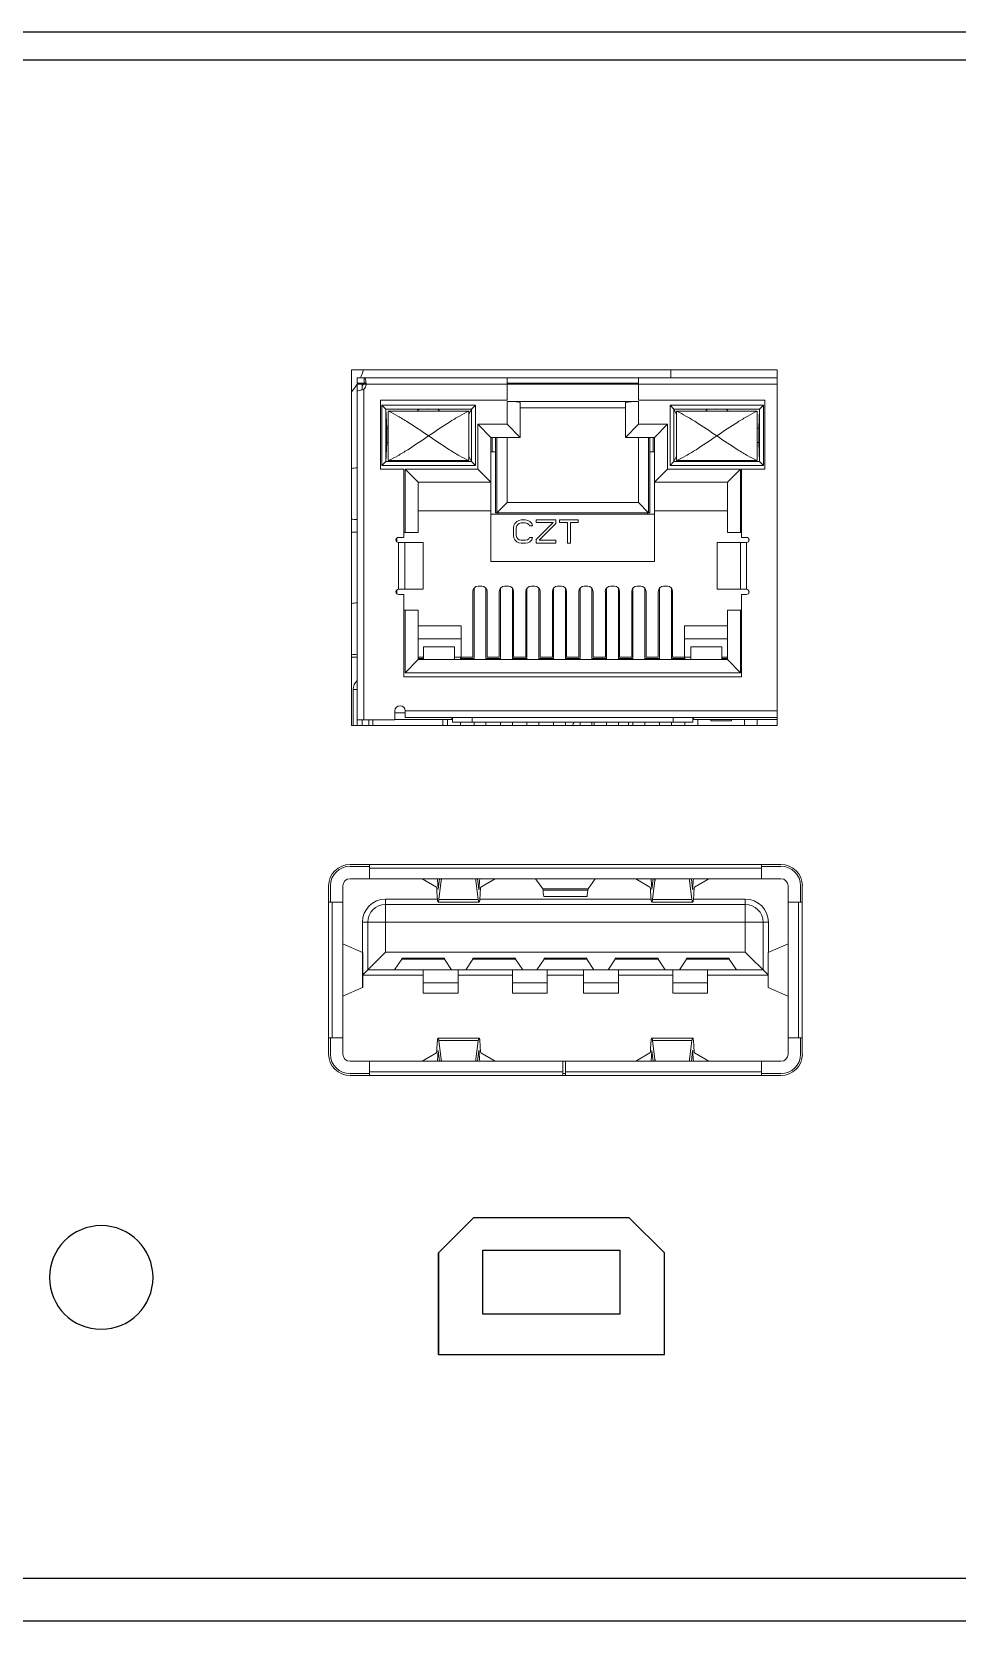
# Model space of a CAD drawing. Header units: millimetres. Extents: x -25459 to 1045457, y -66278 to 462905.
# Drawn here: x 652874.9 to 653123.5, y 34678.4 to 35105.2 of the extents above; entities that cross this region are included whole.
import ezdxf

# ---------------------------------------------------------------- set-up
doc = ezdxf.new("R2010")
doc.units = ezdxf.units.MM
doc.layers.add('layer 1', color=7, linetype='Continuous')

# ---------------------------------------------------------------- blocks, each defined once
blk = doc.blocks.new('SE2600 ОПЕРАТОР PRO')
at = {"lineweight": 0}
for p, q in [((8152.9, 1419.5), (7751.4, 1419.5)), ((7751.4, 1419.5), (7751.4, 1084)), ((7756.7, 1411.8), (8152.9, 1411.8)), ((7756.7, 1406.9), (7756.7, 1411.8)), ((7763.2, 1406.9), (7763.2, 1411.8)), ((7898.2, 1390.7), (7898.2, 1411.8)), ((8021.9, 1390.7), (8021.9, 1411.8)), ((8052.6, 1419.5), (8052.6, 1411.8)), ((8152.9, 1084), (8152.9, 1419.5)), ((7756.7, 1406.9), (7763.2, 1406.9)), ((7756.7, 1405.7), (7761.6, 1405.7)), ((7756.7, 1084), (7756.7, 1405.7)), ((7761.6, 1400.6), (7761.6, 1405.7)), ((7762.5, 1405.7), (8152.9, 1405.7)), ((7762.9, 1406.6), (7762.9, 1406.5)), ((7762.9, 1401), (7762.9, 1089.3)), ((7898.2, 1406.9), (8021.9, 1406.9)), ((7898.2, 1390.7), (7778.8, 1390.7)), ((7778.8, 1390.7), (7778.8, 1325.8)), ((7868.2, 1386.1), (7780, 1386.1)), ((7783.7, 1382.4), (7780, 1386.1)), ((7780, 1386.1), (7780, 1329.3)), ((7783.7, 1382.4), (7864.5, 1382.4)), ((7784.6, 1364.4), (7783.7, 1382.4)), ((7783.7, 1382.4), (7783.7, 1332.9)), ((7786.1, 1380.3), (7862.1, 1380.3)), ((7786.1, 1333.8), (7786.1, 1380.3)), ((7813.3, 1380.3), (7814.3, 1381.5)), ((7814.3, 1380.3), (7814.3, 1381.5)), ((7833.9, 1381.4), (7834.3, 1380.3)), ((7833.9, 1381.4), (7833.9, 1380.3)), ((7864.5, 1382.4), (7862.1, 1377.6)), ((7862.1, 1380.3), (7862.1, 1333.8)), ((7868.2, 1386.1), (7864.5, 1382.4)), ((7864.5, 1332.9), (7864.5, 1382.4)), ((7868.2, 1329.3), (7868.2, 1386.1)), ((8022, 1389.5), (7898.1, 1389.5)), ((7898.1, 1368), (7898.1, 1389.5)), ((7910.3, 1388.4), (7910.3, 1355.7)), ((7910.3, 1383.6), (8009.7, 1383.6)), ((8009.7, 1355.7), (8009.7, 1388.4)), ((8141.2, 1390.7), (8021.9, 1390.7)), ((8022, 1389.5), (8022, 1368)), ((8140, 1386.1), (8051.9, 1386.1)), ((8055.5, 1382.4), (8051.9, 1386.1)), ((8051.9, 1386.1), (8051.9, 1329.3)), ((8055.5, 1382.4), (8136.3, 1382.4)), ((8055.5, 1382.4), (8058, 1377.6)), ((8055.5, 1382.4), (8055.5, 1332.9)), ((8058, 1380.3), (8133.9, 1380.3)), ((8058, 1333.8), (8058, 1380.3)), ((8086.1, 1381.4), (8085.7, 1380.3)), ((8086.1, 1380.3), (8086.1, 1381.4)), ((8106.7, 1380.3), (8105.7, 1381.5)), ((8105.7, 1381.5), (8105.7, 1380.3)), ((8133.9, 1380.3), (8133.9, 1333.8)), ((8135.4, 1364.4), (8136.3, 1382.4)), ((8136.3, 1382.4), (8140, 1386.1)), ((8136.3, 1332.9), (8136.3, 1382.4)), ((8140, 1329.3), (8140, 1386.1)), ((8141.2, 1325.8), (8141.2, 1390.7)), ((7784.6, 1364.4), (7785.9, 1364.4)), ((7784.6, 1350.9), (7784.6, 1364.4)), ((7786.1, 1364.6), (7785.9, 1364.6)), ((7785.9, 1364.6), (7785.9, 1352.4)), ((7870.6, 1368), (7898.1, 1368)), ((7870.6, 1325.6), (7870.6, 1368)), ((7870.6, 1368), (7882.9, 1355.7)), ((7898.1, 1368), (7910.3, 1355.7)), ((8022, 1368), (8009.7, 1355.7)), ((8022, 1368), (8049.4, 1368)), ((8049.4, 1368), (8037.2, 1355.7)), ((8049.4, 1368), (8049.4, 1325.6)), ((8134.1, 1364.6), (8133.9, 1364.6)), ((8134.1, 1350.9), (8134.1, 1364.6)), ((8134.1, 1364.4), (8135.4, 1364.4)), ((8135.4, 1364.4), (8135.4, 1350.9)), ((7784.6, 1350.9), (7783.7, 1332.9)), ((7786.1, 1350.9), (7784.6, 1350.9)), ((7785.9, 1352.4), (7786.1, 1352.4)), ((7785.9, 1351.6), (7785.9, 1350.9)), ((7910.3, 1355.7), (7882.9, 1355.7)), ((7882.9, 1238.6), (7882.9, 1355.7)), ((7884.1, 1342), (7884.1, 1355.7)), ((7887.3, 1355.7), (7887.3, 1284.4)), ((7888.4, 1355.7), (7888.4, 1284.4)), ((7898.2, 1355.7), (7898.2, 1294.2)), ((8037.2, 1355.7), (8009.7, 1355.7)), ((8021.9, 1355.7), (8021.9, 1294.2)), ((8031.6, 1284.4), (8031.6, 1355.7)), ((8032.8, 1284.4), (8032.8, 1355.7)), ((8035.9, 1355.7), (8035.9, 1342)), ((8037.2, 1238.6), (8037.2, 1355.7)), ((8133.9, 1352.4), (8134.1, 1352.4)), ((8135.4, 1350.9), (8133.9, 1350.9)), ((8136.3, 1332.9), (8135.4, 1350.9)), ((7862.1, 1333.8), (7786.1, 1333.8)), ((7864.5, 1332.9), (7862.1, 1337.8)), ((7882.9, 1342), (7887.3, 1342)), ((8037.2, 1342), (8032.8, 1342)), ((8058, 1337.8), (8055.5, 1332.9)), ((8133.9, 1333.8), (8058, 1333.8)), ((7778.8, 1325.8), (7800.8, 1325.8)), ((7783.7, 1332.9), (7780, 1329.3)), ((7780, 1329.3), (7868.2, 1329.3)), ((7864.5, 1332.9), (7783.7, 1332.9)), ((7800.8, 1325.8), (7800.8, 1261.4)), ((7801.9, 1325.6), (7870.6, 1325.6)), ((7801.9, 1266.1), (7801.9, 1325.6)), ((7801.9, 1325.6), (7814.2, 1313.3)), ((7864.5, 1332.9), (7868.2, 1329.3)), ((7870.6, 1325.6), (7882.9, 1313.3)), ((8049.4, 1325.6), (8037.2, 1313.3)), ((8049.4, 1325.6), (8118.1, 1325.6)), ((8051.9, 1329.3), (8055.5, 1332.9)), ((8051.9, 1329.3), (8140, 1329.3)), ((8136.3, 1332.9), (8055.5, 1332.9)), ((8118.1, 1325.6), (8105.9, 1313.3)), ((8118.1, 1325.6), (8118.1, 1266.1)), ((8119.2, 1325.8), (8141.2, 1325.8)), ((8119.2, 1261.4), (8119.2, 1325.8)), ((8136.3, 1332.9), (8140, 1329.3)), ((7882.9, 1313.3), (7814.2, 1313.3)), ((7814.2, 1313.3), (7814.2, 1266.1)), ((8105.9, 1313.3), (8037.2, 1313.3)), ((8105.9, 1266.1), (8105.9, 1313.3)), ((7898.2, 1294.2), (7888.4, 1284.4)), ((8021.9, 1294.2), (7898.2, 1294.2)), ((8031.6, 1284.4), (8021.9, 1294.2)), ((7814.2, 1286.4), (7882.9, 1286.4)), ((7882.9, 1283.2), (8037.2, 1283.2)), ((7887.3, 1284.4), (8032.8, 1284.4)), ((7889.6, 1284.4), (7889.6, 1283.2)), ((7904.5, 1272.7), (7905.4, 1274.5)), ((7905.4, 1274.5), (7907.3, 1276.4)), ((7907.3, 1276.4), (7909.1, 1277.4)), ((7909.6, 1274.5), (7908.2, 1273.6)), ((7909.1, 1277.4), (7911.4, 1277.8)), ((7911.4, 1275), (7909.6, 1274.5)), ((7915.5, 1277.8), (7911.4, 1277.8)), ((7911.4, 1275), (7915.5, 1275)), ((7915.5, 1277.8), (7917.8, 1277.4)), ((7917.4, 1274.5), (7915.5, 1275)), ((7918.7, 1273.6), (7917.4, 1274.5)), ((7917.8, 1277.4), (7919.7, 1276.4)), ((7919.7, 1276.4), (7921.5, 1274.5)), ((7921.5, 1274.5), (7922, 1272.2)), ((7944, 1277.8), (7925.6, 1277.8)), ((7925.6, 1277.8), (7925.6, 1275.5)), ((7925.6, 1275.5), (7941.7, 1275.5)), ((7925.6, 1259.5), (7941.7, 1275.5)), ((7944, 1274.5), (7928.4, 1258.6)), ((7944, 1274.5), (7944, 1277.8)), ((7965.1, 1277.8), (7947.7, 1277.8)), ((7947.7, 1277.8), (7947.7, 1275.5)), ((7947.7, 1275.5), (7955, 1275.5)), ((7955, 1275.5), (7955, 1255.8)), ((7957.8, 1275.5), (7965.1, 1275.5)), ((7957.8, 1255.8), (7957.8, 1275.5)), ((7965.1, 1275.5), (7965.1, 1277.8)), ((8030.4, 1283.2), (8030.4, 1284.4)), ((8037.2, 1286.4), (8105.9, 1286.4)), ((7751.4, 1266.4), (7756.7, 1266.4)), ((7794, 1260.6), (7794, 1257.3)), ((7800.8, 1261.4), (7795.8, 1261.4)), ((7800.8, 1266.1), (7814.2, 1266.1)), ((7904.1, 1270.3), (7904.5, 1272.7)), ((7904.1, 1270.3), (7904.1, 1263.3)), ((7904.5, 1260.9), (7904.1, 1263.3)), ((7905.4, 1259.1), (7904.5, 1260.9)), ((7907.3, 1257.2), (7905.4, 1259.1)), ((7907.3, 1272.2), (7906.8, 1270.3)), ((7906.8, 1263.3), (7906.8, 1270.3)), ((7906.8, 1263.3), (7907.3, 1261.4)), ((7908.2, 1273.6), (7907.3, 1272.2)), ((7907.3, 1261.4), (7908.2, 1260)), ((7908.2, 1260), (7909.6, 1259.1)), ((7909.6, 1259.1), (7911.4, 1258.6)), ((7915.5, 1258.6), (7917.4, 1259.1)), ((7917.4, 1259.1), (7918.7, 1260)), ((7919.2, 1272.2), (7918.7, 1273.6)), ((7918.7, 1260), (7919.2, 1261.4)), ((7919.2, 1272.2), (7922, 1272.2)), ((7922, 1261.4), (7919.2, 1261.4)), ((7921.5, 1259.1), (7919.7, 1257.2)), ((7922, 1261.4), (7921.5, 1259.1)), ((7925.6, 1259.5), (7925.6, 1255.8)), ((8105.9, 1266.1), (8119.2, 1266.1)), ((8124, 1261.4), (8119.2, 1261.4)), ((8126.1, 1257.7), (8126.1, 1260.3)), ((7795.8, 1256.5), (7819.1, 1256.5)), ((7795.8, 1212.4), (7795.8, 1256.5)), ((7801.8, 1256.5), (7801.8, 1212.4)), ((7819, 1212.4), (7819, 1256.5)), ((7819.1, 1256.5), (7819.1, 1212.4)), ((7909.1, 1256.3), (7907.3, 1257.2)), ((7911.4, 1255.8), (7909.1, 1256.3)), ((7915.5, 1258.6), (7911.4, 1258.6)), ((7911.4, 1255.8), (7915.5, 1255.8)), ((7917.8, 1256.3), (7915.5, 1255.8)), ((7919.7, 1257.2), (7917.8, 1256.3)), ((7925.6, 1255.8), (7944, 1255.8)), ((7944, 1258.6), (7928.4, 1258.6)), ((7944, 1255.8), (7944, 1258.6)), ((7955, 1255.8), (7957.8, 1255.8)), ((8096.1, 1256.5), (8124, 1256.5)), ((8096.1, 1212.4), (8096.1, 1256.5)), ((8096.3, 1256.5), (8096.3, 1212.4)), ((8118.1, 1212.4), (8118.1, 1256.5)), ((8124, 1256.5), (8124, 1212.4)), ((7882.9, 1238.6), (8037.2, 1238.6)), ((7874.4, 1215.4), (7870.7, 1215.4)), ((7895.7, 1215.4), (7899.4, 1215.4)), ((7924.4, 1215.4), (7920.7, 1215.4)), ((7949.4, 1215.4), (7945.7, 1215.4)), ((7974.3, 1215.4), (7970.7, 1215.4)), ((7999.3, 1215.4), (7995.6, 1215.4)), ((8024.3, 1215.4), (8020.6, 1215.4)), ((8049.3, 1215.4), (8045.6, 1215.4)), ((7794, 1211.6), (7794, 1208.4)), ((7795.8, 1212.4), (7819.1, 1212.4)), ((7795.8, 1207.5), (7800.8, 1207.5)), ((7800.8, 1207.5), (7800.8, 1129.9)), ((7865.9, 1210), (7865.9, 1148.5)), ((7867, 1146.1), (7867, 1213.4)), ((7878.2, 1213.4), (7878.2, 1146.1)), ((7879.3, 1148.5), (7879.3, 1210)), ((7890.8, 1148.5), (7890.8, 1210)), ((7891.9, 1146.1), (7891.9, 1213.4)), ((7903.2, 1213.4), (7903.2, 1146.1)), ((7904.3, 1148.5), (7904.3, 1210)), ((7915.8, 1210), (7915.8, 1148.5)), ((7916.9, 1146.1), (7916.9, 1213.4)), ((7928.2, 1213.4), (7928.2, 1146.1)), ((7929.3, 1148.5), (7929.3, 1210)), ((7940.8, 1210), (7940.8, 1148.5)), ((7941.9, 1146.1), (7941.9, 1213.4)), ((7953.2, 1213.4), (7953.2, 1146.1)), ((7954.3, 1148.5), (7954.3, 1210)), ((7965.8, 1210), (7965.8, 1148.5)), ((7966.9, 1146.1), (7966.9, 1213.4)), ((7978.1, 1213.4), (7978.1, 1146.1)), ((7979.2, 1148.5), (7979.2, 1210)), ((7990.8, 1210), (7990.8, 1148.5)), ((7991.9, 1146.1), (7991.9, 1213.4)), ((8003.1, 1213.4), (8003.1, 1146.1)), ((8004.2, 1148.5), (8004.2, 1210)), ((8015.7, 1210), (8015.7, 1148.5)), ((8016.8, 1146.1), (8016.8, 1213.4)), ((8028.1, 1213.4), (8028.1, 1146.1)), ((8029.2, 1148.5), (8029.2, 1210)), ((8040.7, 1210), (8040.7, 1148.5)), ((8041.8, 1146.1), (8041.8, 1213.4)), ((8053.1, 1213.4), (8053.1, 1146.1)), ((8054.2, 1148.5), (8054.2, 1210)), ((8096.1, 1212.4), (8124, 1212.4)), ((8119.2, 1207.5), (8124, 1207.5)), ((8119.2, 1129.9), (8119.2, 1207.5)), ((8126.1, 1208.7), (8126.1, 1211.3)), ((7800.8, 1192.6), (7814.2, 1192.6)), ((7801.9, 1133.8), (7801.9, 1192.6)), ((7814.2, 1192.6), (7814.2, 1146.1)), ((8105.9, 1192.6), (8119.2, 1192.6)), ((8105.9, 1146.1), (8105.9, 1192.6)), ((8118.1, 1192.6), (8118.1, 1133.8)), ((7814.2, 1177.9), (7854.7, 1177.9)), ((7854.7, 1147.3), (7854.7, 1177.9)), ((8065.3, 1177.9), (8105.9, 1177.9)), ((8065.3, 1177.9), (8065.3, 1147.3)), ((7854.7, 1165.7), (7814.2, 1165.7)), ((7819.2, 1158.3), (7848.6, 1158.3)), ((7819.2, 1158.3), (7819.2, 1146.1)), ((7848.6, 1146.1), (7848.6, 1158.3)), ((8105.9, 1165.7), (8065.3, 1165.7)), ((8071.4, 1158.3), (8100.8, 1158.3)), ((8071.4, 1158.3), (8071.4, 1146.1)), ((8100.8, 1146.1), (8100.8, 1158.3)), ((7751.4, 1148.3), (7756.7, 1148.3)), ((7801.9, 1133.8), (7814.2, 1146.1)), ((7814.2, 1148.5), (7819.2, 1148.5)), ((7814.2, 1147.3), (7819.2, 1147.3)), ((7814.2, 1146.1), (8105.9, 1146.1)), ((7848.6, 1148.5), (7865.9, 1148.5)), ((7854.2, 1148.5), (7854.2, 1146.1)), ((7854.2, 1147.3), (7867, 1147.3)), ((7891.9, 1147.3), (7878.2, 1147.3)), ((7890.8, 1148.5), (7879.3, 1148.5)), ((7916.9, 1147.3), (7903.2, 1147.3)), ((7915.8, 1148.5), (7904.3, 1148.5)), ((7941.9, 1147.3), (7928.2, 1147.3)), ((7940.8, 1148.5), (7929.3, 1148.5)), ((7935.5, 1147.1), (7941.9, 1147.1)), ((7935.5, 1147.1), (7935.5, 1146.1)), ((7966.9, 1147.3), (7953.2, 1147.3)), ((7953.2, 1147.1), (7966.9, 1147.1)), ((7965.8, 1148.5), (7954.3, 1148.5)), ((7991.9, 1147.3), (7978.1, 1147.3)), ((7978.1, 1147.1), (7984.5, 1147.1)), ((7990.8, 1148.5), (7979.2, 1148.5)), ((7984.5, 1146.1), (7984.5, 1147.1)), ((8016.8, 1147.3), (8003.1, 1147.3)), ((8015.7, 1148.5), (8004.2, 1148.5)), ((8041.8, 1147.3), (8028.1, 1147.3)), ((8040.7, 1148.5), (8029.2, 1148.5)), ((8065.8, 1147.3), (8053.1, 1147.3)), ((8054.2, 1148.5), (8071.4, 1148.5)), ((8065.8, 1148.5), (8065.8, 1146.1)), ((8100.8, 1148.5), (8105.9, 1148.5)), ((8105.9, 1147.3), (8100.8, 1147.3)), ((8118.1, 1133.8), (8105.9, 1146.1)), ((7800.8, 1129.9), (8119.2, 1129.9)), ((8118.1, 1133.8), (7801.9, 1133.8)), ((7756.7, 1117.9), (7753.1, 1117.9)), ((7753.1, 1117.9), (7753.1, 1084)), ((7792.3, 1097.8), (7792.3, 1089.3)), ((7792.3, 1095.9), (7802.1, 1095.9)), ((7802.1, 1097.8), (8152.9, 1097.8)), ((7802.1, 1097.8), (7802.1, 1091.7)), ((7751.4, 1084), (8152.9, 1084)), ((7756.7, 1089.3), (7792.3, 1089.3)), ((7761.6, 1084), (7761.6, 1089.3)), ((7767.8, 1084), (7767.8, 1089.3)), ((7771.4, 1084), (7771.4, 1089.3)), ((7792.3, 1089.7), (7846.1, 1089.7)), ((8152.9, 1091.7), (7802.1, 1091.7)), ((7837.6, 1089.7), (7837.6, 1084)), ((7842, 1084), (7842, 1089.7)), ((7846.1, 1091.7), (7846.1, 1089.7)), ((7846.7, 1087.3), (7846.7, 1091.7)), ((7846.7, 1087.3), (8073.3, 1087.3)), ((7854.2, 1087.3), (7854.2, 1084)), ((7865.1, 1087.3), (7865.1, 1091.7)), ((7867, 1084), (7867, 1087.3)), ((7878.2, 1087.3), (7878.2, 1084)), ((7891.9, 1084), (7891.9, 1087.3)), ((7903.2, 1087.3), (7903.2, 1084)), ((7916.9, 1084), (7916.9, 1087.3)), ((7928.2, 1087.3), (7928.2, 1084)), ((7941.9, 1084), (7941.9, 1087.3)), ((7953.2, 1087.3), (7953.2, 1084)), ((7966.9, 1084), (7966.9, 1087.3)), ((7978.1, 1087.3), (7978.1, 1084)), ((7980.3, 1084), (7980.3, 1087.3)), ((7991.9, 1084), (7991.9, 1087.3)), ((8003.1, 1087.3), (8003.1, 1084)), ((8012.7, 1084), (8012.7, 1087.3)), ((8016.8, 1084), (8016.8, 1087.3)), ((8028.1, 1087.3), (8028.1, 1084)), ((8041.8, 1084), (8041.8, 1087.3)), ((8053.1, 1087.3), (8053.1, 1084)), ((8054.9, 1091.7), (8054.9, 1087.3)), ((8065.8, 1087.3), (8065.8, 1084)), ((8073.3, 1091.7), (8073.3, 1087.3)), ((8073.9, 1091.7), (8073.9, 1089.7)), ((8073.9, 1089.7), (8152.9, 1089.7)), ((8078.1, 1084), (8078.1, 1089.7)), ((8090.3, 1088.5), (8090.3, 1089.7)), ((8109.9, 1088.5), (8090.3, 1088.5)), ((8109.9, 1089.7), (8109.9, 1088.5)), ((8121.9, 1084), (8121.9, 1089.7)), ((8134.1, 1089.7), (8134.1, 1084)), ((8156.4, 952.9), (7750, 952.9)), ((7768.4, 951.2), (7750, 951.2)), ((7768.4, 939.5), (7768.4, 952.9)), ((8137.9, 949.6), (7768.4, 949.6)), ((8137.9, 939.5), (8137.9, 952.9)), ((8156.4, 951.2), (8137.9, 951.2)), ((7729.8, 932.8), (7729.8, 774.2)), ((7731.5, 932.8), (7731.5, 917.3)), ((7743.2, 774.2), (7743.2, 932.8)), ((7750, 939.5), (8156.4, 939.5)), ((7831.4, 931.6), (7817.9, 939.5)), ((7833.3, 930.6), (7833, 930.6)), ((7833.2, 929.7), (7834.5, 939.5)), ((7836.1, 937.9), (7833.8, 920.1)), ((7836.1, 937.9), (7836.1, 939.5)), ((7868.7, 937.9), (7868.7, 939.5)), ((7868.7, 937.9), (7871, 920.1)), ((7871.6, 929.7), (7870.3, 939.5)), ((7871.8, 930.6), (7871.5, 930.6)), ((7886.9, 939.5), (7873.4, 931.6)), ((7931.9, 930.1), (7925, 939.5)), ((7974.5, 930.1), (7931.9, 930.1)), ((7974.5, 930.1), (7981.3, 939.5)), ((8032.9, 931.6), (8019.4, 939.5)), ((8034.8, 930.6), (8034.5, 930.6)), ((8034.7, 929.7), (8036, 939.5)), ((8037.6, 937.9), (8035.3, 920.1)), ((8037.6, 937.9), (8037.6, 939.5)), ((8070.2, 937.9), (8070.2, 939.5)), ((8070.2, 937.9), (8072.5, 920.1)), ((8073.1, 929.7), (8071.9, 939.5)), ((8073.3, 930.6), (8073, 930.6)), ((8088.4, 939.5), (8074.9, 931.6)), ((8163.1, 774.2), (8163.1, 932.8)), ((8174.8, 917.3), (8174.8, 932.8)), ((8176.5, 774.2), (8176.5, 932.8)), ((7729.8, 917.3), (7743.2, 917.3)), ((7733.2, 917.3), (7733.2, 789.7)), ((7783.5, 920.3), (7832.4, 920.3)), ((7783.5, 870.3), (7783.5, 920.3)), ((7783.5, 915.3), (8122.8, 915.3)), ((7871.7, 917.6), (7833.1, 917.6)), ((7871, 920.1), (7833.8, 920.1)), ((7872.4, 920.3), (8033.9, 920.3)), ((7974.2, 928.7), (7932.1, 928.7)), ((7933.1, 922.7), (7973.2, 922.7)), ((8073.2, 917.6), (8034.6, 917.6)), ((8072.5, 920.1), (8035.3, 920.1)), ((8073.9, 920.3), (8122.8, 920.3)), ((8122.8, 870.3), (8122.8, 920.3)), ((8163.1, 917.3), (8176.5, 917.3)), ((8173.1, 789.7), (8173.1, 917.3)), ((7761.7, 898.5), (8144.6, 898.5)), ((7761.7, 870), (7761.7, 898.5)), ((7766.8, 853.5), (7766.8, 898.5)), ((8139.6, 898.5), (8139.6, 853.5)), ((8144.6, 898.5), (8144.6, 870)), ((7761.9, 870), (7743.2, 878.2)), ((7761.9, 837), (7761.9, 870)), ((7762.1, 848.8), (7783.5, 870.3)), ((7762.1, 869.9), (7762.1, 837.1)), ((8122.8, 870.3), (7783.5, 870.3)), ((8122.8, 870.3), (8144.3, 848.8)), ((8144.3, 837.1), (8144.3, 869.9)), ((8144.4, 870), (8163.1, 878.2)), ((8144.4, 837), (8144.4, 870)), ((7791.9, 853.5), (7798.7, 863.6)), ((7798.7, 864.5), (7839, 864.5)), ((7798.7, 863.6), (7798.7, 864.5)), ((7798.7, 863.6), (7839, 863.6)), ((7800.3, 864.5), (7800.3, 863.6)), ((7807.1, 864.5), (7807.1, 863.6)), ((7830.6, 864.5), (7830.6, 863.6)), ((7837.3, 864.5), (7837.3, 863.6)), ((7839, 864.5), (7839, 863.6)), ((7839, 863.6), (7845.7, 853.5)), ((7859.1, 853.5), (7865.8, 863.6)), ((7865.8, 864.5), (7906.1, 864.5)), ((7865.8, 863.6), (7865.8, 864.5)), ((7867.5, 863.6), (7865.8, 863.6)), ((7867.5, 864.5), (7867.5, 863.6)), ((7867.5, 863.6), (7904.5, 863.6)), ((7874.2, 864.5), (7874.2, 863.6)), ((7897.7, 864.5), (7897.7, 863.6)), ((7904.5, 864.5), (7904.5, 863.6)), ((7906.1, 863.6), (7904.5, 863.6)), ((7906.1, 864.5), (7906.1, 863.6)), ((7906.1, 863.6), (7912.9, 853.5)), ((7926.3, 853.5), (7933, 863.6)), ((7933, 864.5), (7973.3, 864.5)), ((7933, 863.6), (7933, 864.5)), ((7934.7, 863.6), (7933, 863.6)), ((7934.7, 864.5), (7934.7, 863.6)), ((7934.7, 863.6), (7971.6, 863.6)), ((7941.4, 864.5), (7941.4, 863.6)), ((7964.9, 864.5), (7964.9, 863.6)), ((7971.6, 864.5), (7971.6, 863.6)), ((7973.3, 863.6), (7971.6, 863.6)), ((7973.3, 864.5), (7973.3, 863.6)), ((7973.3, 863.6), (7980, 853.5)), ((7993.5, 853.5), (8000.2, 863.6)), ((8000.2, 864.5), (8040.5, 864.5)), ((8000.2, 863.6), (8000.2, 864.5)), ((8001.9, 863.6), (8000.2, 863.6)), ((8001.9, 864.5), (8001.9, 863.6)), ((8001.9, 863.6), (8038.8, 863.6)), ((8008.6, 864.5), (8008.6, 863.6)), ((8032.1, 864.5), (8032.1, 863.6)), ((8038.8, 864.5), (8038.8, 863.6)), ((8040.5, 863.6), (8038.8, 863.6)), ((8040.5, 864.5), (8040.5, 863.6)), ((8040.5, 863.6), (8047.2, 853.5)), ((8060.6, 853.5), (8067.4, 863.6)), ((8067.4, 864.5), (8107.7, 864.5)), ((8067.4, 863.6), (8067.4, 864.5)), ((8067.4, 863.6), (8107.7, 863.6)), ((8069, 864.5), (8069, 863.6)), ((8075.7, 864.5), (8075.7, 863.6)), ((8099.3, 864.5), (8099.3, 863.6)), ((8106, 864.5), (8106, 863.6)), ((8107.7, 864.5), (8107.7, 863.6)), ((8107.7, 863.6), (8114.4, 853.5)), ((7819.1, 848.5), (7762.1, 848.5)), ((8139.6, 853.5), (7766.8, 853.5)), ((7819.1, 853.5), (7819.1, 831.7)), ((7819.1, 841.5), (7852.1, 841.5)), ((7852.1, 831.7), (7852.1, 853.5)), ((7852.1, 848.5), (7903.1, 848.5)), ((7903.1, 853.5), (7903.1, 831.7)), ((7903.1, 841.5), (7936, 841.5)), ((7936, 831.7), (7936, 853.5)), ((7936, 848.5), (7970.3, 848.5)), ((7970.3, 853.5), (7970.3, 831.7)), ((7970.3, 841.5), (8003.2, 841.5)), ((8003.2, 831.7), (8003.2, 853.5)), ((8003.2, 848.5), (8054.3, 848.5)), ((8054.3, 853.5), (8054.3, 831.7)), ((8054.3, 841.5), (8087.2, 841.5)), ((8087.2, 831.7), (8087.2, 853.5)), ((8144.3, 848.5), (8087.2, 848.5)), ((7761.9, 837), (7743.2, 828.8)), ((7852.1, 831.7), (7819.1, 831.7)), ((7936, 831.7), (7903.1, 831.7)), ((8003.2, 831.7), (7970.3, 831.7)), ((8087.2, 831.7), (8054.3, 831.7)), ((8144.4, 837), (8163, 828.8)), ((7729.8, 789.7), (7743.2, 789.7)), ((7731.5, 789.7), (7731.5, 774.2)), ((7833.1, 789.3), (7871.7, 789.3)), ((7871, 786.9), (7833.8, 786.9)), ((7836.1, 769.1), (7833.8, 786.9)), ((7868.7, 769.1), (7871, 786.9)), ((8034.6, 789.3), (8073.2, 789.3)), ((8072.5, 786.9), (8035.3, 786.9)), ((8037.6, 769.1), (8035.3, 786.9)), ((8070.2, 769.1), (8072.5, 786.9)), ((8163.1, 789.7), (8176.5, 789.7)), ((8174.8, 774.2), (8174.8, 789.7)), ((7750, 767.5), (8156.4, 767.5)), ((7768.4, 754.1), (7768.4, 767.5)), ((7831.4, 775.4), (7817.9, 767.5)), ((7833.3, 776.4), (7833, 776.4)), ((7833.2, 777.3), (7834.5, 767.5)), ((7836.1, 769.1), (7836.1, 767.5)), ((7868.7, 769.1), (7868.7, 767.5)), ((7871.6, 777.3), (7870.3, 767.5)), ((7871.8, 776.4), (7871.5, 776.4)), ((7873.4, 775.4), (7886.9, 767.5)), ((7950.8, 754.1), (7950.8, 767.5)), ((7953.2, 754.1), (7953.2, 767.5)), ((8032.9, 775.4), (8019.4, 767.5)), ((8034.8, 776.4), (8034.5, 776.4)), ((8034.7, 777.3), (8036, 767.5)), ((8037.6, 769.1), (8037.6, 767.5)), ((8070.2, 769.1), (8070.2, 767.5)), ((8073.1, 777.3), (8071.9, 767.5)), ((8073.3, 776.4), (8073, 776.4)), ((8074.9, 775.4), (8088.4, 767.5)), ((8137.9, 754.1), (8137.9, 767.5)), ((7750, 755.8), (7768.4, 755.8)), ((7750, 754.1), (8156.4, 754.1)), ((7768.4, 757.4), (7950.8, 757.4)), ((7950.8, 755.8), (7953.2, 755.8)), ((7953.2, 757.4), (8137.9, 757.4)), ((8137.9, 755.8), (8156.4, 755.8))]:
    blk.add_line(p, q, dxfattribs=at)
at = {"color": 7}
for p, q in [((7866.6, 619.9), (7833.3, 586.7)), ((8013.3, 619.9), (7866.6, 619.9)), ((8046.6, 586.7), (8013.3, 619.9)), ((7833.3, 586.7), (7833.3, 490.9)), ((7833.3, 490.9), (7833.3, 586.7)), ((8046.6, 490.9), (8046.6, 586.7)), ((7833.3, 490.9), (8046.6, 490.9))]:
    blk.add_line(p, q, dxfattribs=at)
for points in [[(5576.1, 643.2), (5576.1, 1723.1, -0.414214), (5591.1, 1738.1), (11222.7, 1738.1, -0.414214), (11237.7, 1723.1), (11237.7, 643.2)], [(5609, 643.2), (5609, 1696.7, -0.414214), (5624, 1711.7), (11181.8, 1711.7, -0.414214), (11196.8, 1696.7), (11196.8, 643.2)], [(11237.7, 1526), (11237.7, 254.5, -0.414214), (11222.7, 239.5), (5591.1, 239.5, -0.414214), (5576.1, 254.5), (5576.1, 1526)], [(11196.8, 1499.6), (11196.8, 294.8, -0.414214), (11181.8, 279.8), (5624, 279.8, -0.414214), (5609, 294.8), (5609, 1499.6)]]:
    blk.add_lwpolyline(points, format="xyb", dxfattribs=at)
blk.add_lwpolyline([(7875.4, 589.2), (8004.5, 589.2), (8004.5, 529.1), (7875.4, 529.1)], close=True, dxfattribs=at)
at = {"lineweight": 0}
for centre, radius, start, end in [((7704.5, 1437.9), 61.2, 334.441, 342.4655), ((7704.5, 1437.9), 61.2, 320.0996, 328.3755), ((7755.1, 1422.1), 22.6, 286.8363, 287.2111), ((7756.7, 1407.8), 6.12, 323.2469, 339.2581), ((7736.2, 1410.2), 26.6, 350.2572, 352.2636), ((7760.9, 1407), 2.1, 319.2598, 324.2099), ((7733.7, 1410.5), 29.2, 352.239, 352.8451), ((7761, 1406.9), 1.94, 324.1931, 329.1279), ((7759, 1405.7), 6.12, 309.7918, 0), ((7739.6, 1405.8), 25.5, 2.4305, 3.946), ((7736.3, 1405.7), 28.8, 359.9828, 2.4299), ((7790.4, 949.3), 379.2, 95.099, 95.9324), ((7792.6, 1678), 401.5, 264.088, 264.875), ((7795.8, 1259), 2.45, 90, 270), ((8124, 1259), 2.45, 270, 90), ((7790.4, 822), 379.2, 95.099, 95.9324), ((7795.8, 1210), 2.45, 90, 270), ((8124, 1210), 2.45, 270, 90), ((7792.6, 1550.6), 401.5, 264.088, 264.875), ((7764.9, 1117.9), 11.8, 133.6028, 180), ((7797.2, 1097.8), 4.9, 0, 180), ((8015.9, 1059.5), 61.2, 152.915, 156.4009), ((7750, 932.8), 20.2, 90, 180), ((7750, 932.8), 18.5, 90, 180), ((8156.4, 932.8), 20.2, 0, 90), ((8156.4, 932.8), 18.5, 0, 90), ((7750, 932.8), 6.72, 90, 180), ((8156.4, 932.8), 6.72, 0, 90), ((7783.5, 898.5), 21.8, 90, 180), ((7783.5, 898.5), 16.8, 90, 180), ((8122.8, 898.5), 21.8, 0, 90), ((8122.8, 898.5), 16.8, 0, 90), ((7750, 774.2), 20.2, 180, 270), ((7750, 774.2), 18.5, 180, 270), ((7750, 774.2), 6.72, 180, 270), ((8156.4, 774.2), 20.2, 270, 0), ((8156.4, 774.2), 18.5, 270, 0), ((8156.4, 774.2), 6.72, 270, 0)]:
    blk.add_arc(centre, radius, start, end, dxfattribs=at)
for centre, major_axis, ratio, start_param, end_param in [((7824.1, 1381.4), (9.8, 0), 0.105, 6.32531, 9.332653), ((7898.1, 1388.4), (12.2, 0), 0.087489, 0, 1.570796), ((8022, 1388.4), (12.2, 0), 0.087489, 1.570796, 3.141593), ((8095.9, 1381.4), (9.8, 0), 0.105, 0.092125, 3.099468), ((7824.1, 1334), (9.8, 0), 0.105, -2.974079, -0.167848), ((8095.9, 1334), (9.8, 0), 0.105, -2.97384, -0.167512), ((7870.7, 1210), (0, 5.36), 0.913545, 0, 1.570796), ((7874.4, 1210), (0, 5.36), 0.913545, -1.570796, 0), ((7895.7, 1210), (0, 5.36), 0.913545, 0, 1.570796), ((7899.4, 1210), (0, 5.36), 0.913545, -1.570796, 0), ((7920.7, 1210), (0, 5.36), 0.913545, 0, 1.570796), ((7924.4, 1210), (0, 5.36), 0.913545, -1.570796, 0), ((7945.7, 1210), (0, 5.36), 0.913545, 0, 1.570796), ((7949.4, 1210), (0, 5.36), 0.913545, -1.570796, 0), ((7970.7, 1210), (0, 5.36), 0.913545, 0, 1.570796), ((7974.3, 1210), (0, 5.36), 0.913545, -1.570796, 0), ((7995.6, 1210), (0, 5.36), 0.913545, 0, 1.570796), ((7999.3, 1210), (0, 5.36), 0.913545, -1.570796, 0), ((8020.6, 1210), (0, 5.36), 0.913545, 0, 1.570796), ((8024.3, 1210), (0, 5.36), 0.913545, -1.570796, 0), ((8045.6, 1210), (0, 5.36), 0.913545, 0, 1.570796), ((8049.3, 1210), (0, 5.36), 0.913545, -1.570796, 0), ((7831.4, 924.9), (0, 18.5), 0.089794, -1.258252, -0.65956), ((7846.1, 937.3), (10.1, 0), 0.700208, 2.821293, 3.052039), ((7858.7, 937.3), (10.1, 0), 0.700208, 0.089554, 0.3203), ((7873.4, 924.9), (0, 18.5), 0.089794, 0.659644, 1.258252), ((7931.8, 926.8), (0, 3.36), 0.089794, -0.982382, -0.122173), ((7974.5, 926.8), (0, 3.36), 0.089794, 0.122173, 0.982382), ((8032.9, 924.9), (0, 18.5), 0.089794, -1.258252, -0.65956), ((8047.7, 937.3), (10.1, 0), 0.700208, 2.821292, 3.052039), ((8060.2, 937.3), (10.1, 0), 0.700208, 0.089554, 0.3203), ((8074.9, 924.9), (0, 18.5), 0.089794, 0.659644, 1.258252), ((7933.1, 936.1), (0, 13.4), 0.089794, -4.123975, -3.14159), ((7973.2, 936.1), (0, 13.4), 0.089794, -3.141596, -2.15921), ((7748.6, 869.9), (13.4, 0), 0.061704, 0, 0.139626), ((8157.7, 869.9), (13.4, 0), 0.061704, 3.001966, 3.14159), ((7748.6, 837.1), (13.4, 0), 0.061704, -0.139626, -0.000003), ((8157.7, 837.1), (13.4, 0), 0.061704, 3.141592, 3.281219), ((7831.4, 782.1), (0, 18.5), 0.089794, -2.481949, -1.883341), ((7846.1, 769.7), (10.1, 0), 0.700208, -3.052039, -2.821296), ((7858.7, 769.7), (10.1, 0), 0.700208, -0.3203, -0.089554), ((7873.4, 782.1), (0, 18.5), 0.089794, -4.399845, -3.801153), ((8032.9, 782.1), (0, 18.5), 0.089794, -2.481949, -1.883341), ((8047.7, 769.7), (10.1, 0), 0.700208, -3.052039, -2.821292), ((8060.2, 769.7), (10.1, 0), 0.700208, -0.3203, -0.089554), ((8074.9, 782.1), (0, 18.5), 0.089794, -4.399845, -3.801153)]:
    blk.add_ellipse(centre, major_axis=major_axis, ratio=ratio, start_param=start_param, end_param=end_param, dxfattribs=at)
for points, knots in [([(7765, 1407.6), (7765, 1408.2), (7764.9, 1409.2), (7764.6, 1410.5), (7764.1, 1411.5), (7763.5, 1411.8), (7763.2, 1411.8)], [0, 0, 0, 0, 0.357556, 0.642933, 0.843805, 1, 1, 1, 1]), ([(7756.7, 1399.6), (7756.7, 1399.6), (7756.8, 1399.5), (7756.8, 1399.5), (7756.8, 1399.5)], [0, 0, 0, 0, 0.281751, 1, 1, 1, 1]), ([(7756.8, 1399.5), (7757.2, 1399.5), (7758.1, 1399.7), (7759.1, 1399.9), (7759.8, 1400.1)], [0, 0, 0, 0, 0.337654, 1, 1, 1, 1]), ([(7759.8, 1400.1), (7759.9, 1400.1), (7760.5, 1400.2), (7761.2, 1400.4), (7761.6, 1400.6)], [0, 0, 0, 0, 0.237466, 1, 1, 1, 1]), ([(7765.1, 1405.7), (7765.1, 1405.9), (7765, 1406.3), (7764.3, 1406.9), (7763.6, 1406.9), (7763.2, 1406.9)], [0, 0, 0, 0, 0.268788, 0.508712, 1, 1, 1, 1]), ([(7786.1, 1380.3), (7789.2, 1379), (7795.4, 1375.7), (7808, 1367.9), (7817.6, 1361.5), (7824.1, 1357.1)], [0, 0, 0, 0, 0.223251, 0.471146, 1, 1, 1, 1]), ([(7862.1, 1380.3), (7859, 1379), (7852.8, 1375.7), (7840.2, 1367.9), (7830.6, 1361.5), (7824.1, 1357.1)], [0, 0, 0, 0, 0.223183, 0.471042, 1, 1, 1, 1]), ([(8058, 1380.3), (8061, 1379), (8067.2, 1375.7), (8079.9, 1367.9), (8089.4, 1361.5), (8095.9, 1357.1)], [0, 0, 0, 0, 0.223251, 0.471146, 1, 1, 1, 1]), ([(8095.9, 1357.1), (8102.4, 1361.5), (8112, 1367.9), (8124.7, 1375.7), (8130.9, 1379), (8133.9, 1380.3)], [0, 0, 0, 0, 0.528958, 0.776817, 1, 1, 1, 1]), ([(7824.1, 1357.1), (7817.6, 1352.7), (7808, 1346.2), (7795.4, 1338.4), (7789.2, 1335.1), (7786.1, 1333.8)], [0, 0, 0, 0, 0.528958, 0.776817, 1, 1, 1, 1]), ([(7862.1, 1333.8), (7859, 1335.1), (7852.8, 1338.4), (7840.2, 1346.2), (7830.6, 1352.7), (7824.1, 1357.1)], [0, 0, 0, 0, 0.223251, 0.471146, 1, 1, 1, 1]), ([(8058, 1333.8), (8061, 1335.1), (8067.2, 1338.4), (8079.9, 1346.2), (8089.4, 1352.7), (8095.9, 1357.1)], [0, 0, 0, 0, 0.223183, 0.471042, 1, 1, 1, 1]), ([(8133.9, 1333.8), (8130.9, 1335.1), (8124.7, 1338.4), (8112, 1346.2), (8102.4, 1352.7), (8095.9, 1357.1)], [0, 0, 0, 0, 0.223251, 0.471146, 1, 1, 1, 1]), ([(7831.4, 931.6), (7831.5, 931.6), (7831.5, 931.4), (7831.7, 931), (7831.8, 930.1), (7831.9, 928.6), (7832, 927.6), (7832, 927)], [0, 0, 0, 0, 0.033333, 0.09511, 0.304824, 0.615395, 1, 1, 1, 1]), ([(7833.1, 929.4), (7833.1, 929.4), (7833.1, 929.6), (7833, 929.8), (7833, 930.1), (7833, 930.4), (7833, 930.6)], [0, 0, 0, 0, 0.079939, 0.285169, 0.602461, 1, 1, 1, 1]), ([(7833.2, 929.7), (7833.2, 929.6), (7833.2, 929.6), (7833.2, 929.4), (7833.1, 929.4)], [0, 0, 0, 0, 0.716984, 1, 1, 1, 1]), ([(7871.6, 929.7), (7871.6, 929.6), (7871.6, 929.6), (7871.6, 929.4), (7871.7, 929.4)], [0, 0, 0, 0, 0.729236, 1, 1, 1, 1]), ([(7871.7, 929.4), (7871.7, 929.4), (7871.7, 929.6), (7871.8, 929.8), (7871.8, 930.1), (7871.8, 930.4), (7871.8, 930.6)], [0, 0, 0, 0, 0.087457, 0.285994, 0.600114, 1, 1, 1, 1]), ([(7873.4, 931.6), (7873.2, 931.5), (7873.2, 931), (7873, 930.1), (7872.9, 928.6), (7872.8, 927.6), (7872.8, 927)], [0, 0, 0, 0, 0.094086, 0.304134, 0.615121, 1, 1, 1, 1]), ([(8032.9, 931.6), (8033, 931.6), (8033.1, 931.4), (8033.2, 931), (8033.3, 930.1), (8033.4, 928.6), (8033.5, 927.6), (8033.5, 927)], [0, 0, 0, 0, 0.033333, 0.09511, 0.304824, 0.615395, 1, 1, 1, 1]), ([(8034.6, 929.4), (8034.6, 929.4), (8034.6, 929.6), (8034.5, 929.8), (8034.5, 930.1), (8034.5, 930.4), (8034.5, 930.6)], [0, 0, 0, 0, 0.079939, 0.285169, 0.602461, 1, 1, 1, 1]), ([(8034.7, 929.7), (8034.7, 929.6), (8034.7, 929.6), (8034.7, 929.4), (8034.6, 929.4)], [0, 0, 0, 0, 0.716984, 1, 1, 1, 1]), ([(8073.1, 929.7), (8073.1, 929.6), (8073.1, 929.6), (8073.2, 929.4), (8073.2, 929.4)], [0, 0, 0, 0, 0.729236, 1, 1, 1, 1]), ([(8073.2, 929.4), (8073.2, 929.4), (8073.3, 929.6), (8073.3, 929.8), (8073.3, 930.1), (8073.3, 930.4), (8073.3, 930.6)], [0, 0, 0, 0, 0.087457, 0.285994, 0.600114, 1, 1, 1, 1]), ([(8074.9, 931.6), (8074.8, 931.5), (8074.7, 931), (8074.5, 930.1), (8074.4, 928.6), (8074.4, 927.6), (8074.3, 927)], [0, 0, 0, 0, 0.094086, 0.304134, 0.615121, 1, 1, 1, 1]), ([(7833.1, 917.7), (7833, 917.7), (7832.9, 917.9), (7832.7, 918.4), (7832.5, 919.2), (7832.3, 920.8), (7832.1, 923.5), (7832, 925.7), (7832, 927)], [0, 0, 0, 0, 0.026066, 0.081228, 0.168713, 0.287009, 0.60232, 1, 1, 1, 1]), ([(7833.8, 920.1), (7833.7, 919.5), (7833.6, 918.7), (7833.4, 917.9), (7833.2, 917.7), (7833.1, 917.7)], [0, 0, 0, 0, 0.71611, 0.907011, 1, 1, 1, 1]), ([(7871, 920.1), (7871.1, 919.5), (7871.2, 918.7), (7871.4, 917.9), (7871.6, 917.6), (7871.7, 917.6)], [0, 0, 0, 0, 0.713212, 0.906589, 1, 1, 1, 1]), ([(7871.7, 917.6), (7871.8, 917.6), (7871.9, 917.9), (7872.1, 918.4), (7872.3, 919.2), (7872.5, 920.8), (7872.7, 923.5), (7872.8, 925.7), (7872.8, 927)], [0, 0, 0, 0, 0.026485, 0.081975, 0.169176, 0.286899, 0.602659, 1, 1, 1, 1]), ([(8034.6, 917.7), (8034.6, 917.7), (8034.4, 917.9), (8034.2, 918.4), (8034.1, 919.2), (8033.8, 920.8), (8033.6, 923.5), (8033.5, 925.7), (8033.5, 927)], [0, 0, 0, 0, 0.026066, 0.081228, 0.168713, 0.287009, 0.60232, 1, 1, 1, 1]), ([(8035.3, 920.1), (8035.3, 919.5), (8035.1, 918.7), (8034.9, 917.9), (8034.7, 917.7), (8034.6, 917.7)], [0, 0, 0, 0, 0.71611, 0.907011, 1, 1, 1, 1]), ([(8072.5, 920.1), (8072.6, 919.5), (8072.7, 918.7), (8072.9, 917.9), (8073.1, 917.6), (8073.2, 917.6)], [0, 0, 0, 0, 0.713212, 0.906589, 1, 1, 1, 1]), ([(8073.2, 917.6), (8073.3, 917.6), (8073.5, 917.9), (8073.6, 918.4), (8073.8, 919.2), (8074, 920.8), (8074.2, 923.5), (8074.3, 925.7), (8074.3, 927)], [0, 0, 0, 0, 0.026485, 0.081975, 0.169176, 0.286899, 0.602659, 1, 1, 1, 1]), ([(7831.4, 775.4), (7831.6, 775.5), (7831.6, 776), (7831.8, 776.9), (7831.9, 778.4), (7832, 779.4), (7832, 780)], [0, 0, 0, 0, 0.094086, 0.304134, 0.615121, 1, 1, 1, 1]), ([(7833.1, 789.3), (7833, 789.3), (7832.9, 789.1), (7832.7, 788.6), (7832.5, 787.8), (7832.3, 786.2), (7832.1, 783.5), (7832, 781.3), (7832, 780)], [0, 0, 0, 0, 0.026485, 0.081975, 0.169176, 0.286899, 0.602659, 1, 1, 1, 1]), ([(7833.8, 786.9), (7833.7, 787.5), (7833.6, 788.3), (7833.4, 789.1), (7833.2, 789.3), (7833.1, 789.3)], [0, 0, 0, 0, 0.713212, 0.906589, 1, 1, 1, 1]), ([(7871, 786.9), (7871.1, 787.5), (7871.2, 788.3), (7871.4, 789.1), (7871.6, 789.3), (7871.7, 789.3)], [0, 0, 0, 0, 0.71611, 0.907011, 1, 1, 1, 1]), ([(7871.7, 789.3), (7871.8, 789.3), (7871.9, 789.1), (7872.1, 788.6), (7872.3, 787.8), (7872.5, 786.2), (7872.7, 783.5), (7872.8, 781.3), (7872.8, 780)], [0, 0, 0, 0, 0.026066, 0.081228, 0.168713, 0.287009, 0.60232, 1, 1, 1, 1]), ([(7873.4, 775.4), (7873.3, 775.4), (7873.3, 775.6), (7873.1, 776), (7873, 776.9), (7872.9, 778.3), (7872.8, 779.4), (7872.8, 780)], [0, 0, 0, 0, 0.033333, 0.09511, 0.304824, 0.615395, 1, 1, 1, 1]), ([(8032.9, 775.4), (8033.1, 775.5), (8033.2, 776), (8033.3, 776.9), (8033.4, 778.4), (8033.5, 779.4), (8033.5, 780)], [0, 0, 0, 0, 0.094086, 0.304134, 0.615121, 1, 1, 1, 1]), ([(8034.6, 789.3), (8034.6, 789.3), (8034.4, 789.1), (8034.2, 788.6), (8034.1, 787.8), (8033.8, 786.2), (8033.6, 783.5), (8033.5, 781.3), (8033.5, 780)], [0, 0, 0, 0, 0.026485, 0.081975, 0.169176, 0.286899, 0.602659, 1, 1, 1, 1]), ([(8035.3, 786.9), (8035.3, 787.5), (8035.1, 788.3), (8034.9, 789.1), (8034.7, 789.3), (8034.6, 789.3)], [0, 0, 0, 0, 0.713212, 0.906589, 1, 1, 1, 1]), ([(8072.5, 786.9), (8072.6, 787.5), (8072.7, 788.3), (8072.9, 789.1), (8073.1, 789.3), (8073.2, 789.3)], [0, 0, 0, 0, 0.71611, 0.907011, 1, 1, 1, 1]), ([(8073.2, 789.3), (8073.3, 789.3), (8073.5, 789.1), (8073.6, 788.6), (8073.8, 787.8), (8074, 786.2), (8074.2, 783.5), (8074.3, 781.3), (8074.3, 780)], [0, 0, 0, 0, 0.026066, 0.081228, 0.168713, 0.287009, 0.60232, 1, 1, 1, 1]), ([(8074.9, 775.4), (8074.8, 775.4), (8074.8, 775.6), (8074.6, 776), (8074.5, 776.9), (8074.4, 778.3), (8074.4, 779.4), (8074.3, 780)], [0, 0, 0, 0, 0.033333, 0.09511, 0.304824, 0.615395, 1, 1, 1, 1]), ([(7833.1, 777.6), (7833.1, 777.6), (7833.1, 777.4), (7833, 777.2), (7833, 776.9), (7833, 776.6), (7833, 776.4)], [0, 0, 0, 0, 0.087457, 0.285994, 0.600114, 1, 1, 1, 1]), ([(7833.2, 777.3), (7833.2, 777.4), (7833.2, 777.4), (7833.1, 777.6), (7833.1, 777.6)], [0, 0, 0, 0, 0.729236, 1, 1, 1, 1]), ([(7871.6, 777.3), (7871.6, 777.4), (7871.6, 777.4), (7871.6, 777.6), (7871.7, 777.6)], [0, 0, 0, 0, 0.716984, 1, 1, 1, 1]), ([(7871.7, 777.6), (7871.7, 777.6), (7871.7, 777.4), (7871.8, 777.2), (7871.8, 776.9), (7871.8, 776.6), (7871.8, 776.4)], [0, 0, 0, 0, 0.079939, 0.285169, 0.602461, 1, 1, 1, 1]), ([(8034.6, 777.6), (8034.6, 777.6), (8034.6, 777.4), (8034.5, 777.2), (8034.5, 776.9), (8034.5, 776.6), (8034.5, 776.4)], [0, 0, 0, 0, 0.087457, 0.285994, 0.600114, 1, 1, 1, 1]), ([(8034.7, 777.3), (8034.7, 777.4), (8034.7, 777.4), (8034.7, 777.6), (8034.6, 777.6)], [0, 0, 0, 0, 0.729236, 1, 1, 1, 1]), ([(8073.1, 777.3), (8073.1, 777.4), (8073.1, 777.4), (8073.2, 777.6), (8073.2, 777.6)], [0, 0, 0, 0, 0.716984, 1, 1, 1, 1]), ([(8073.2, 777.6), (8073.2, 777.6), (8073.3, 777.4), (8073.3, 777.2), (8073.3, 776.9), (8073.3, 776.6), (8073.3, 776.4)], [0, 0, 0, 0, 0.079939, 0.285169, 0.602461, 1, 1, 1, 1])]:
    blk.add_open_spline(points, degree=3, knots=knots, dxfattribs=at)
for points in [[(7761.8, 1400.6), (7762.2, 1400.7), (7762.5, 1400.8), (7762.9, 1401)], [(7762.6, 1406.9), (7762.8, 1406.8), (7762.8, 1406.7), (7762.9, 1406.6)], [(7762.9, 1406.5), (7762.9, 1406.3), (7762.8, 1406.1), (7762.7, 1406)]]:
    blk.add_open_spline(points, degree=3, dxfattribs=at)
at = {"layer": 'layer 1', "color": 7, "lineweight": 25}
blk.add_open_spline([(7515.3, 612.5), (7542.3, 612.5), (7564.2, 590.6), (7564.2, 563.6), (7564.2, 563.6), (7564.2, 536.6), (7542.3, 514.8), (7515.3, 514.8), (7515.3, 514.8), (7488.4, 514.8), (7466.5, 536.6), (7466.5, 563.6), (7466.5, 563.6), (7466.5, 590.6), (7488.4, 612.5), (7515.3, 612.5)], degree=3, knots=[0, 0, 0, 0, 0.2, 0.2, 0.2, 0.2, 0.4, 0.4, 0.4, 0.4, 0.6, 0.6, 0.6, 0.6, 1, 1, 1, 1], dxfattribs=at)

msp = doc.modelspace()

# ---------------------------------------------------------------- block references
at = {"color": 252, "lineweight": 0, "xscale": 0.28485, "yscale": 0.28485, "zscale": 0.28485}
msp.add_blockref('SE2600 ОПЕРАТОР PRO', (650752.791, 34610.144), dxfattribs=at)

doc.saveas('drawing.dxf')
